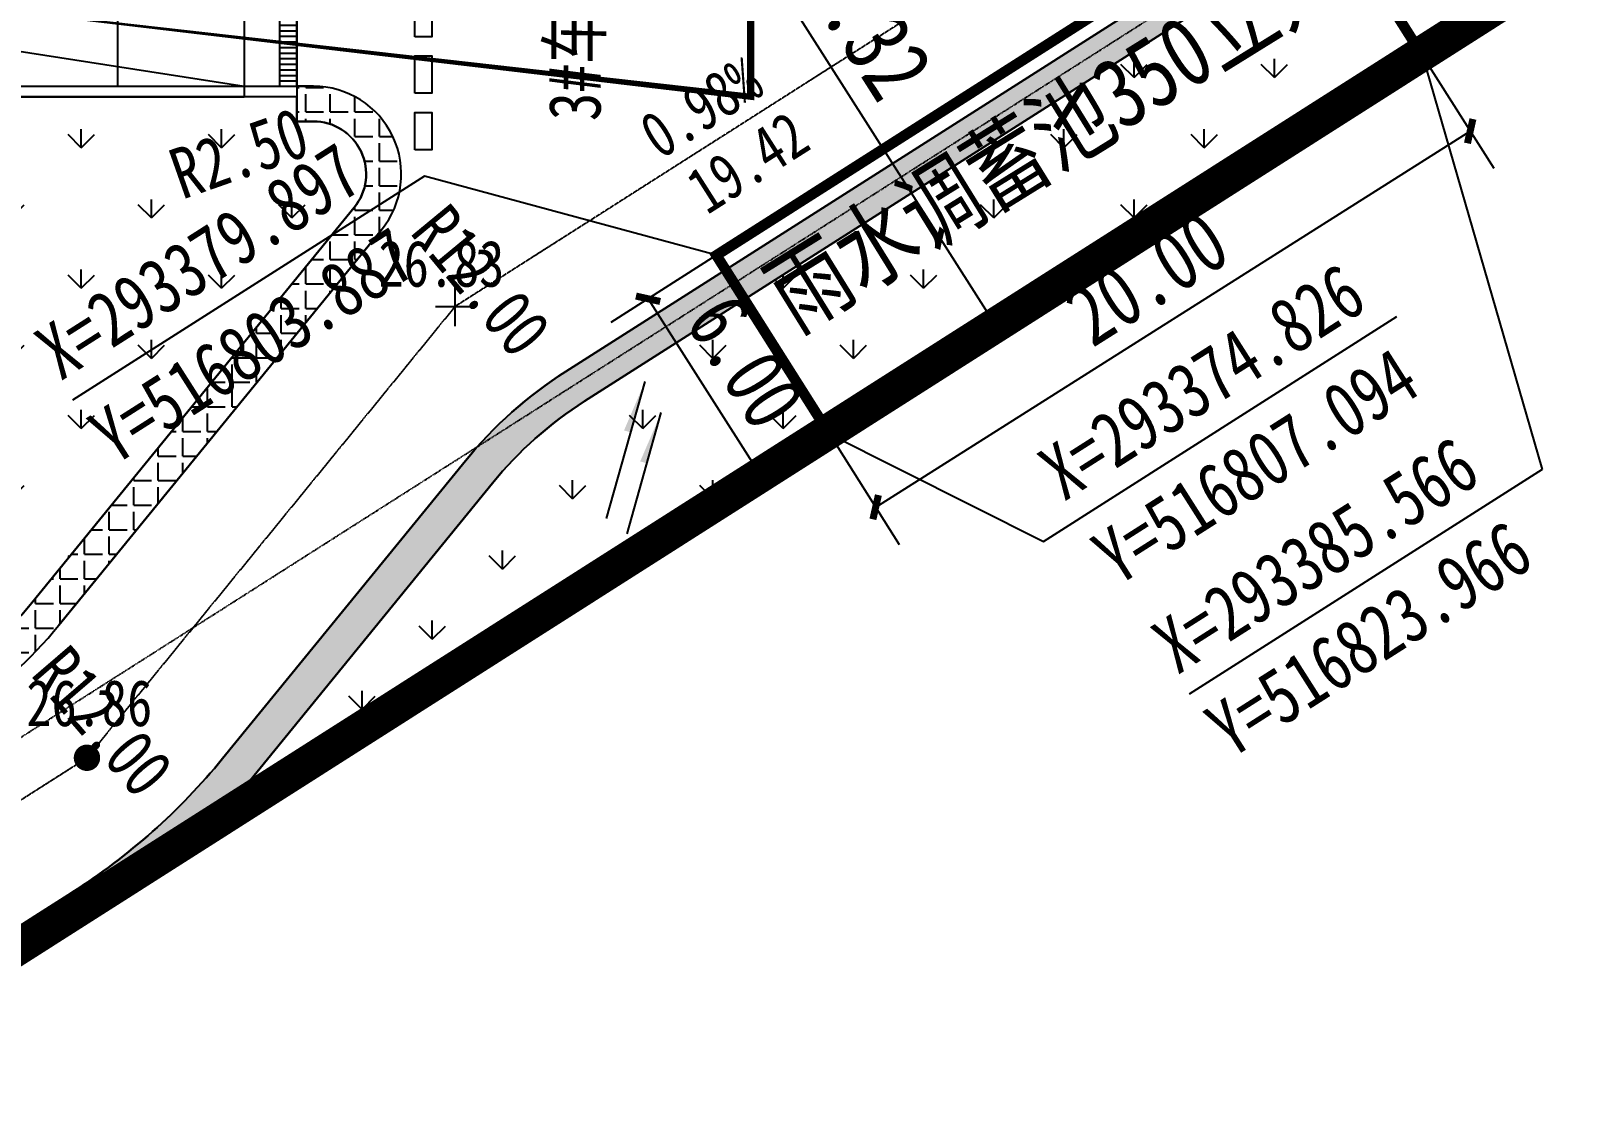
# Model space of a CAD drawing. Extents: x 1977 to 1034874806, y 3985 to 587211952.
# Drawn here: x 516784391 to 516828051, y 293356019 to 293386281 of the extents above; entities that cross this region are included whole.
import ezdxf
from ezdxf.xclip import XClip

# ---------------------------------------------------------------- set-up
doc = ezdxf.new("R2010")
doc.units = 0
doc.header["$LTSCALE"] = 10
doc.header["$MEASUREMENT"] = 0
doc.header["$XCLIPFRAME"] = 0
for name, pattern in [('ACAD_ISO04W100', [30, 24, -3, 0, -3]), ('DASH', [0.35, 0.25, -0.1]), ('红线参照$0$DIVIDE2', [0.625, 0.25, -0.125, 0, -0.125, 0, -0.125])]:
    doc.linetypes.add(name, pattern=pattern)
for name, color, linetype in [('01-标注_尺寸', 3, 'Continuous'), ('02-TEXT_房间', 7, 'Continuous'), ('05-填充_第4批规证建筑', 252, 'Continuous'), ('A-E_楼梯', 171, 'Continuous'), ('DIM_SYMB', 3, 'Continuous'), ('M-SITE-DLTS', 150, 'Continuous'), ('M-建筑 地下室轮廓', 120, 'DASH'), ('M-建筑 轮廓_细线', 51, 'Continuous'), ('M-建筑 雨棚', 140, 'DASH'), ('M-建筑 首层轮廓', 4, 'Continuous'), ('M-用地 代征道路', 216, 'Continuous'), ('M-用地 地形图', 8, 'Continuous'), ('M-用地 建筑退线', 5, 'Continuous'), ('M-用地 红线', 20, 'ACAD_ISO04W100'), ('M-绿化 填充 实土109', 126, 'Continuous'), ('M-绿化 首层轮廓', 197, 'Continuous'), ('M-道路 边线', 2, 'Continuous'), ('M-雨水化粪', 4, 'TG_Y'), ('pipe-雨水', 4, 'TG_Y'), ('SPACE_HATCH', 8, 'Continuous'), ('竖向', 3, 'Continuous'), ('透水铺装', 32, 'Continuous'), ('道路中心线', 1, 'Continuous')]:
    doc.layers.add(name, color=color, linetype=linetype)
doc.styles.add('TG_LINETYPE', font='simplex_.ttf', dxfattribs={"width": 0.8, "height": 3, "bigfont": 'HZTXT'})
doc.styles.add('黑', font='simhei.ttf', dxfattribs={"width": 0.8})
doc.styles.add('黑体', font='simhei.ttf', dxfattribs={"width": 0.8})
doc.styles.add('黑体_T3', font='simhei.ttf', dxfattribs={"width": 0.8})
doc.linetypes.add('TG_Y', pattern='A,2,-0.3,["Y",TG_LINETYPE,S=0.1,R=0,X=-0.18,Y=-0.05],0', length=2.3)
doc.dimstyles.new('_TCH_ARCH&&500', dxfattribs={"dimtxt": 1750, "dimasz": 500, "dimexe": 1250, "dimexo": 0, "dimgap": 500, "dimtad": 1, "dimlfac": 0.001, "dimzin": 0, "dimdsep": 46, "dimtxsty": '黑体_T3', "dimblk": 'ARCHTICK', "dimcen": 0.09, "dimclrt": 7, "dimazin": 2, "dimtfac": 1, "dimtix": 1, "dimtmove": 2, "dimatfit": 3, "dimfxl": 0, "dimtolj": 1, "dimtzin": 0, "dimarcsym": 0})
doc.dimstyles.new('_TCH_ARCH&&550', dxfattribs={"dimtxt": 1925, "dimasz": 550, "dimexe": 1375, "dimexo": 0, "dimgap": 550, "dimtad": 1, "dimlfac": 0.001, "dimzin": 0, "dimdsep": 46, "dimtxsty": '黑体_T3', "dimblk": 'ARCHTICK', "dimcen": 0.09, "dimclrt": 7, "dimazin": 2, "dimtfac": 1, "dimtix": 1, "dimtmove": 2, "dimatfit": 3, "dimfxl": 0, "dimtolj": 1, "dimtzin": 0, "dimarcsym": 0})
pattern_1 = [(90, (516787822.8977596, 293424858.3809812), (-1995.59095, 1995.59095), [529.16132, -3462.0203]), (45, (516787822.8977596, 293424858.3809812), (-1995.592310163021, 1995.592310163021), [529.16132, -2293.0323]), (135, (516787822.8977596, 293424858.3809812), (-1995.592310163021, -1995.592310163021), [529.16132, -2293.0323])]
pattern_2 = [(0, (0, 0), (0, 698.5), [508, -190.5]), (90, (0, 0), (-698.5, 4.277078946022131e-14), [508, -190.5])]

# ---------------------------------------------------------------- blocks, each defined once
blk = doc.blocks.new('A$C37685751')
for p, q in [((36596, 23800), (23900, 23800)), ((23900, 23800), (23900, 22000)), ((36596, 16600), (36596, 23800)), ((35399.86396229267, 16600), (36596, 16600))]:
    blk.add_line(p, q)
blk = doc.blocks.new('A$C528722EE')
h = blk.add_hatch()
h.set_pattern_fill('ANSI31', color=256, scale=100, angle=135)
h.set_pattern_definition([(180, (517190193.7955863, 294040171.7814223), (-1.4210854715202e-14, -158.75), [])])
h.paths.add_polyline_path([(516791960.9815564, 293391703.5762049), (516791460.9815564, 293391703.5762049), (516791460.9815564, 293384703.5762049), (516791960.9815564, 293384703.5762049)])
at = {"layer": '05-填充_第4批规证建筑', "ltscale": 0.02}
h = blk.add_hatch(color=252, dxfattribs=at)
h.dxf.hatch_style = 1
h.paths.add_polyline_path([(516788161.0649107, 293396603.4801896), (516806260.928873, 293396603.4801896), (516806260.928873, 293414603.4801896), (516778748.0649107, 293414603.4801896), (516778748.0649107, 293410653.4801896), (516769061.2009484, 293410653.4801896), (516769061.2009484, 293392103.4801896), (516788061.0649107, 293392103.4801896)])
h = blk.add_hatch(color=252, dxfattribs=at)
h.dxf.hatch_style = 1
h.paths.add_polyline_path([(516777907.929297, 293410653.4801896), (516778748.0649107, 293410653.4801896), (516778748.0649107, 293414603.4801896), (516777907.929297, 293414603.4801896)])
for p, q in [((516790460.9815564, 293391803.5762025), (516790460.9815564, 293392103.5762025)), ((516786860.9815564, 293391803.5762025), (516786860.9815564, 293384703.5762049)), ((516790460.9815564, 293391803.5762025), (516790460.9815564, 293384703.5762049)), ((516790460.9815564, 293391803.5762025), (516791960.9815564, 293391803.5762025)), ((516791460.9815564, 293391803.5762025), (516791460.9815564, 293384703.5762049)), ((516791960.9815564, 293391803.5762025), (516791960.9815564, 293384703.5762049)), ((516790460.9815564, 293384703.5762049), (516790460.9815564, 293384403.5762049)), ((516790460.9815564, 293384703.5762049), (516791960.9815564, 293384703.5762049))]:
    blk.add_line(p, q)
for points in [[(516788161.0649107, 293396803.4801896), (516788161.0649107, 293392103.4801896), (516770111.0649107, 293392103.4801896), (516770111.0649107, 293410653.4801896), (516777907.929297, 293410653.4801896), (516777907.929297, 293414603.4801896), (516805211.0649107, 293414603.4801896), (516805211.0649107, 293396603.4801896), (516797114.2005244, 293396603.4801896), (516797114.2005244, 293396803.4801896), (516788161.0649107, 293396803.4801896)], [(516790460.9815564, 293392103.5762025), (516767360.9815564, 293392103.5762025), (516767360.9815564, 293384403.5762049), (516790460.9815564, 293384403.5762049)], [(516790460.9815564, 293391803.5762025), (516767660.9815564, 293391803.5762025), (516767660.9815564, 293384703.5762049), (516790460.9815564, 293384703.5762049)], [(516790460.9815564, 293391803.5762025), (516767660.9815564, 293388253.5762037), (516790460.9815564, 293384703.5762049)]]:
    blk.add_lwpolyline(points)
at = {"layer": 'A-E_楼梯'}
for p, q in [((516799120.8953716, 293420153.6722154), (516803620.6661813, 293420153.6722154)), ((516799120.8953716, 293414603.4801896), (516799120.8953716, 293420153.6722154)), ((516803620.6661813, 293414603.4801896), (516803620.6661813, 293420153.6722154)), ((516799120.8953716, 293417153.6722154), (516803620.6661813, 293417153.6722154)), ((516768111.1245618, 293394713.6722154), (516768111.1245618, 293392503.6722178)), ((516769811.1245618, 293394713.6722154), (516768111.1245618, 293394713.6722154)), ((516769811.1245618, 293394383.6722154), (516768111.1245618, 293394713.6722154)), ((516769811.1245618, 293392503.6722178), (516768111.1245618, 293392503.6722178))]:
    blk.add_line(p, q, dxfattribs=at)
at = {"layer": 'M-建筑 轮廓_细线'}
for p, q in [((516778695.3272688, 293410653.4801896), (516787661.0649107, 293410653.4801896)), ((516787661.0649107, 293410653.4801896), (516787661.0649107, 293396603.4801896))]:
    blk.add_line(p, q, dxfattribs=at)
blk.add_lwpolyline([(516788161.0649107, 293396603.4801896), (516806260.928873, 293396603.4801896), (516806260.928873, 293414603.4801896), (516778748.0649107, 293414603.4801896), (516778748.0649107, 293410653.4801896), (516769061.2009484, 293410653.4801896), (516769061.2009484, 293392103.4801896), (516788061.0649107, 293392103.4801896)], close=True, dxfattribs=at)
for points in [[(516769061.2009484, 293396603.4801896), (516788161.0649107, 293396603.4801896)], [(516787861.0649107, 293392103.4801896), (516797414.2005244, 293392103.4801896), (516797414.2005244, 293396603.4801896)], [(516788161.0649107, 293392403.4801896), (516797114.2005244, 293392403.4801896), (516797114.2005244, 293396603.4801896), (516797114.2005244, 293396603.4801896)]]:
    blk.add_lwpolyline(points, dxfattribs=at)
at = {"layer": 'M-建筑 首层轮廓', "const_width": 200}
blk.add_lwpolyline([(516788161.0649107, 293396803.4801896), (516788161.0649107, 293392103.4801896), (516770111.0649107, 293392103.4801896), (516770111.0649107, 293410653.4801896), (516777907.929297, 293410653.4801896), (516777907.929297, 293414603.4801896), (516805211.0649107, 293414603.4801896), (516805211.0649107, 293396603.4801896), (516797114.2005244, 293396603.4801896), (516797114.2005244, 293396803.4801896), (516788161.0649107, 293396803.4801896)], dxfattribs=at)
at = {"layer": 'M-建筑 雨棚', "ltscale": 0.5}
blk.add_blockref('A$C37685751', (516770861.0649107, 293392603.4801896), dxfattribs=at)
blk = doc.blocks.new('A$C17AC6CE2')
at = {"layer": 'M-SITE-DLTS', "ltscale": 200}
for points in [[(0, 400), (880, 400), (880, 0), (0, 0)], [(1330, 400), (2210, 400), (2210, 0), (1330, 0)], [(2660, 400), (3540, 400), (3540, 0), (2660, 0)], [(3990, 400), (4870, 400), (4870, 0), (3990, 0)], [(5320, 400), (6200, 400), (6200, 0), (5320, 0)], [(6640, 400), (7520, 400), (7520, 0), (6640, 0)]]:
    blk.add_lwpolyline(points, close=True, dxfattribs=at)
blk = doc.blocks.new('dixingtu')
blk.add_lwpolyline([(516833602, 293391772), (516765370, 293498958), (516746042, 293503250), (516570155, 293391286), (516645905, 293272290)], close=True)
blk = doc.blocks.new('_ArchTick')
at = {"color": 0, "linetype": 'ByBlock', "const_width": 0.4}
blk.add_lwpolyline([(-0.5, -0.5), (0.5, 0.5)], dxfattribs=at)
blk = doc.blocks.new('*D195')
at = {"layer": 'Defpoints', "color": 0, "linetype": 'Continuous', "transparency": 16777216}
for p in [(516803871.9187976, 293379887.9700081), (516807093.9302312, 293374826.4387292), (516805166.0549434, 293373599.2140265)]:
    blk.add_point(p, dxfattribs=at)
at = {"layer": 'pipe-雨水', "color": 0, "linetype": 'Continuous', "lineweight": -2, "transparency": 16777216}
for p, q in [((516803871.9187976, 293379887.9700081), (516800889.5645134, 293377989.4971799)), ((516801944.04351, 293378660.7453054), (516805166.0549434, 293373599.2140265)), ((516807093.9302312, 293374826.4387292), (516804111.5759469, 293372927.965901))]:
    blk.add_line(p, q, dxfattribs=at)
at = {"layer": 'pipe-雨水', "color": 0, "linetype": 'Continuous', "lineweight": -2, "transparency": 16777216, "xscale": 500, "yscale": 500, "zscale": 500}
for p, rotation in [((516801944.04351, 293378660.7453054), 122.4795465626951), ((516805166.0549434, 293373599.2140265), 302.4795465626951)]:
    blk.add_blockref('_ArchTick', p, dxfattribs=dict(at, rotation=rotation))
at = {"layer": 'pipe-雨水', "color": 7, "linetype": 'Continuous', "transparency": 16777216, "insert": (516804723.2697779, 293376873.6320837), "char_height": 1750, "attachment_point": 5, "rotation": 302.4795465626951, "style": '黑体_T3'}
blk.add_mtext('\\A1;6.00', dxfattribs=at)
blk = doc.blocks.new('*D198')
at = {"layer": 'Defpoints', "color": 0, "linetype": 'Continuous', "transparency": 16777216}
for p in [(516823965.5941752, 293385566.4087367), (516825319.088172, 293383425.979721), (516807061.7521706, 293374877.3139295)]:
    blk.add_point(p, dxfattribs=at)
at = {"layer": 'pipe-雨水', "color": 0, "linetype": 'Continuous', "lineweight": -2, "transparency": 16777216}
for p, q in [((516823965.5941752, 293385566.4087367), (516825987.1594182, 293382369.4851351)), ((516808415.2461675, 293372736.8849137), (516825319.088172, 293383425.979721)), ((516807061.7521706, 293374877.3139295), (516809083.3174137, 293371680.3903278))]:
    blk.add_line(p, q, dxfattribs=at)
at = {"layer": 'pipe-雨水', "color": 0, "linetype": 'Continuous', "lineweight": -2, "transparency": 16777216, "xscale": 500, "yscale": 500, "zscale": 500}
for p, rotation in [((516825319.088172, 293383425.979721), 32.30709377311604), ((516808415.2461675, 293372736.8849137), 212.3070937731161)]:
    blk.add_blockref('_ArchTick', p, dxfattribs=dict(at, rotation=rotation))
at = {"layer": 'pipe-雨水', "color": 7, "linetype": 'Continuous', "transparency": 16777216, "insert": (516816127.034306, 293379251.8858699), "char_height": 1750, "attachment_point": 5, "rotation": 32.30709377311603, "style": '黑体_T3'}
blk.add_mtext('\\A1;20.00', dxfattribs=at)
blk = doc.blocks.new('*D255')
at = {"layer": '01-标注_尺寸', "color": 0, "lineweight": -2, "transparency": 16777216}
for p, q in [((516805211.0649112, 293396603.4801887), (516800285.1980393, 293393467.8284436)), ((516801445.1249353, 293394206.2013819), (516811820.8193695, 293377906.7862549)), ((516815586.7593454, 293380304.0650617), (516810660.8924735, 293377168.4133166))]:
    blk.add_line(p, q, dxfattribs=at)
at = {"layer": 'Defpoints', "color": 0, "transparency": 16777216}
for p in [(516805211.0649112, 293396603.4801887), (516815586.7593454, 293380304.0650617), (516811820.8193695, 293377906.7862549)]:
    blk.add_point(p, dxfattribs=at)
at = {"layer": '01-标注_尺寸', "color": 0, "lineweight": -2, "transparency": 16777216, "xscale": 550, "yscale": 550, "zscale": 550}
for p, rotation in [((516801445.1249353, 293394206.2013819), 122.4795465728432), ((516811820.8193695, 293377906.7862549), 302.4795465728432)]:
    blk.add_blockref('_ArchTick', p, dxfattribs=dict(at, rotation=rotation))
at = {"layer": '01-标注_尺寸', "color": 7, "transparency": 16777216, "insert": (516807908.891738, 293386868.7040504), "char_height": 1925, "attachment_point": 5, "rotation": 302.4795465728432, "style": '黑体_T3'}
blk.add_mtext('\\A1;19.32', dxfattribs=at)

msp = doc.modelspace()

# ---------------------------------------------------------------- hatches: boundary and pattern name
at = {"layer": 'DIM_SYMB'}
for points in [[(516801857.8379474, 293376308.7278069), (516801452.8471282, 293374864.4347492), (516801260.2747205, 293374918.4335251)], [(516802318.6205462, 293375427.6474926), (516801913.6297269, 293373983.354435), (516801721.0573193, 293374037.3532109)]]:
    msp.add_hatch(color=256, dxfattribs=at).paths.add_polyline_path(points)
at = {"layer": 'M-用地 代征道路', "linetype": 'Continuous'}
h = msp.add_hatch(dxfattribs=at)
h.set_pattern_fill('ANSI31', color=256, scale=2000, angle=45)
h.set_pattern_definition([(90, (5.364418029785156e-07, -8.940696716308594e-07), (-3175, 6.821210263296962e-13), [])])
h.paths.add_polyline_path([(516805773.0000005, 293547165.9999991), (516819249.0000005, 293553748.9999991), (516833059.0000005, 293559600.9999991), (516850264.0000005, 293570957.9999991, -0.03748490662940613), (516891830.0000005, 293580613.9999991, -0.03748606062518316), (516934373.000002, 293583956.9999991), (517108952.0000005, 293584560.9999991), (517129064.0000005, 293564629.9999991), (517129758.0000005, 293441474.9999991), (517124870.0000005, 293421446.9999991), (517125067.0000005, 293386447.9999991), (517120118.0000005, 293377369.9999991), (517113257.0000005, 293364785.9999991), (516977085.0000005, 293278101.9999991), (516956377.0000005, 293282700.9999991), (516937582.0000005, 293312226.9999991), (516922624.0000005, 293326412.9999991), (516799129.0000005, 293520413.9999991), (516801840.0000005, 293531329.9999991)], flags=16)
edge = h.paths.add_edge_path()
edge.add_line((517148867.0000005, 293599698.9999991), (516934315.3290611, 293598955.9803599))
edge.add_arc((516935357.1341338, 293298946.8746312), 300010.9145980633, 90.19896327367037, 106.3380198189794)
edge.add_arc((516935363.7905613, 293298956.2722516), 300003.7690770355, 106.3397446327378, 122.480048359494)
edge.add_line((516774260.0000024, 293552033.0000004), (516760762.0000005, 293543440.9999991))
edge.add_line((516760762.0000005, 293543440.9999991), (516959452.0000005, 293231314.9999991))
edge.add_line((516959452.0000005, 293231314.9999991), (517150257.0000005, 293352775.9999991))
edge.add_line((517150257.0000005, 293352775.9999991), (517148867.0000005, 293599698.9999991))
h.paths.add_polyline_path([(516983988.0000005, 293276569.999999), (516977085.0000005, 293278101.9999991), (517113257.0000005, 293364785.9999991), (517108308.0000005, 293355707.9999991), (517078783.0000005, 293336912.9999991), (517064596.0000005, 293321954.9999992), (517033070.0000005, 293301886.9999991), (517013514.0000007, 293295364.9999992)])
at = {"layer": 'M-绿化 填充 实土109'}
h = msp.add_hatch(dxfattribs=at)
h.set_pattern_fill('GRASS', color=256, scale=1000)
h.set_pattern_definition(pattern_1)
h.paths.add_polyline_path([(516833601.9999995, 293391771.9999997), (516832153.7238255, 293394047.104496, 0.2194921192442499), (516828003.6108261, 293393484.4951677), (516800139.961359, 293375747.3729133, 0.08006699185240329), (516797523.7099075, 293373421.6952398), (516790618.2374662, 293364957.6188748, -0.02241980063649904), (516789483.5832275, 293363687.6050826)])
h = msp.add_hatch(dxfattribs=at)
h.set_pattern_fill('GRASS', color=256, scale=1000)
h.set_pattern_definition(pattern_1)
h.paths.add_polyline_path([(516782460.9814017, 293369403.5762037), (516776811.6411878, 293369403.5762026), (516776811.6411899, 293364511.6922969), (516781803.2709661, 293367689.2066361, 0.0800669947862103), (516784419.5225194, 293370014.8843827), (516793590.1216329, 293381255.3392835, 0.6322318502048029), (516792427.8623067, 293383703.5762046), (516791960.9815559, 293383703.5762046), (516791960.9815559, 293384403.576205), (516782460.9814018, 293384403.5762053)])
at = {"layer": 'SPACE_HATCH'}
h = msp.add_hatch(dxfattribs=at)
h.set_pattern_fill('ANGLE', color=256, scale=200, style=0)
h.set_pattern_definition(pattern_2)
h.paths.add_polyline_path([(516828003.6111429, 293393484.4946711, -0.2194921192388983), (516832153.7241421, 293394047.1039995), (516831404.7394757, 293395223.687867, 0.1733343502391256), (516827466.6126302, 293394328.0778606), (516799602.9631661, 293376590.9556081, 0.08006699185257497), (516796748.8706753, 293374053.8526931), (516789843.398231, 293365589.7763245, -0.08006699425641398), (516785562.2593497, 293361784.1218595), (516785830.7581534, 293361362.3309624), (516789483.5835441, 293363687.6045861, 0.02241980063638573), (516790618.2377829, 293364957.6183783), (516797523.7102242, 293373421.6947433, -0.08006699185235563), (516800139.9616756, 293375747.3724168)])
h = msp.add_hatch(dxfattribs=at)
h.set_pattern_fill('ANGLE', color=256, scale=200, style=0)
h.set_pattern_definition(pattern_2)
h.paths.add_polyline_path([(516794364.9615004, 293380623.1808396, 0.632231850202604), (516792427.8626233, 293384703.5757081), (516791960.9818726, 293384703.5757081), (516791960.9818726, 293383703.5757081), (516792427.8626233, 293383703.5757081, -0.6322318502125847), (516793590.1219496, 293381255.338787), (516784419.522836, 293370014.8838862, -0.08006699478697255), (516781803.2712827, 293367689.2061396), (516774128.3229603, 293362803.5757062), (516774665.3214609, 293361959.9925091), (516782340.2697833, 293366845.6229424, 0.08006699478652113), (516785194.3623868, 293369382.7259387)])

# ---------------------------------------------------------------- linework, layer by layer
at = {"layer": '01-标注_尺寸', "color": 221}
for points in [[(516788359.7652164, 293380772.7774445, 0, 0, 0), (516793748.5574533, 293382668.0805984, 363, 0, 0), (516794786.2464962, 293383033.0483369, 0, 0, 0)], [(516794372.4691233, 293380612.5478218, 0, 0, 0), (516797708.1230543, 293376571.1280619, 363, 0, 0), (516798408.3294733, 293375722.7702537, 0, 0, 0)], [(516787458.9375287, 293363523.789731, 0, 0, 0), (516784438.0420067, 293367036.4302385, 363, 0, 0), (516783720.7954418, 293367870.431057, 0, 0, 0)]]:
    msp.add_lwpolyline(points, format="xyseb", dxfattribs=at)
at = {"layer": 'DIM_SYMB'}
for points in [[(516800764.8513399, 293372410.8790293), (516801857.8379474, 293376308.7278069)], [(516801352.1970215, 293371981.1526066), (516802318.6205462, 293375427.6474926)]]:
    msp.add_lwpolyline(points, dxfattribs=at)
at = {"layer": 'M-建筑 地下室轮廓', "color": 5, "ltscale": 1.25, "const_width": 200, "flags": 128}
msp.add_lwpolyline([(516695611.0650253, 293343053.561977), (516695611.0650254, 293343053.561977), (516695611.0650254, 293347218.4799588), (516697991.6531619, 293347218.4799591), (516703322.8296313, 293349603.4799572), (516737661.0649112, 293349603.4799572), (516737661.0649086, 293356203.4799574), (516746061.0649114, 293356203.4799574), (516746061.0649115, 293362853.4801887), (516762811.0649112, 293362853.4801887), (516762811.0649113, 293365103.4799585, 0.415942314415348), (516771261.0649112, 293373503.3860406), (516771261.0649113, 293384403.4799605), (516804861.0649117, 293384403.4799595), (516804861.0649117, 293414203.4801887), (516779099.5130774, 293414203.4801887), (516777666.3487325, 293416864.850805), (516769436.9794887, 293413677.2584093), (516761175.1480367, 293402253.4799588), (516751641.5907827, 293402253.4799588), (516739243.3581972, 293392653.4799658), (516727491.9958228, 293392653.4799658), (516720214.0257169, 293384306.5339051), (516690945.8870809, 293365753.4799603), (516662665.3096693, 293365753.4799602), (516662665.3096693, 293370722.1391838), (516670482.9257179, 293380753.4799587), (516697798.8756514, 293380753.4799633), (516713400.5330515, 293390643.3603883), (516729104.1342101, 293408653.4799586), (516732261.0649136, 293408653.4799586), (516732261.0649114, 293416903.4801887), (516736801.3411371, 293416903.4799586), (516739988.0998544, 293410986.3910934)], format="xyb", dxfattribs=at)
at = {"layer": 'M-用地 建筑退线', "linetype": '红线参照$0$DIVIDE2', "lineweight": -3}
msp.add_lwpolyline([(516825011.8950294, 293392230.9073272), (516761021.9791523, 293492753.0145211), (516747355.0484933, 293495787.91034), (516579819.1053461, 293389139.9241982), (516649125.0583299, 293280266.8854061)], close=True, dxfattribs=at)
at = {"layer": 'M-用地 红线', "ltscale": 0.05, "const_width": 1000}
msp.add_lwpolyline([(516833602.0000005, 293391771.9999991), (516765370.0000005, 293498957.9999991), (516746042.0000005, 293503249.9999991), (516570155.0000005, 293391285.9999991), (516645905.0000005, 293272289.9999991), (516833602.0000005, 293391771.9999991)], close=True, dxfattribs=at)
msp.add_lwpolyline([(516833602.0000005, 293391771.9999991), (516765370.0000005, 293498957.9999991), (516746042.0000005, 293503249.9999991), (516570155.0000005, 293391285.9999991), (516645905.0000005, 293272289.9999991), (516833602.0000005, 293391771.9999991)], close=True, dxfattribs=at)
at = {"layer": 'M-绿化 首层轮廓'}
for points in [[(516833601.9999995, 293391771.9999997), (516832153.7238255, 293394047.104496, 0.2194921192431717), (516828003.6108261, 293393484.4951677), (516800139.9613589, 293375747.3729132, 0.08006699185308225), (516797523.7099074, 293373421.6952397), (516790618.2374663, 293364957.6188749, -0.0224198006382908), (516789483.5832275, 293363687.6050826), (516833601.9999995, 293391771.9999997)], [(516793590.1216329, 293381255.3392835, 0.6322318502050079), (516792427.8623067, 293383703.5762046), (516791960.9815559, 293383703.5762046), (516791960.9815559, 293384403.576205), (516782460.9814018, 293384403.5762053), (516782460.9814017, 293369403.5762037), (516776811.6411878, 293369403.5762026), (516776811.6411899, 293364511.6922969), (516781803.2709661, 293367689.2066361, 0.08006699478634528), (516784419.5225194, 293370014.8843827), (516793590.1216329, 293381255.3392835, 0.6322318502050079)]]:
    msp.add_lwpolyline(points, format="xyb", close=True, dxfattribs=at)
at = {"layer": 'M-道路 边线'}
for p, q in [((516791960.981557, 293384703.576204), (516792427.8623077, 293384703.576204)), ((516794364.9611847, 293380623.1813355), (516785194.3620712, 293369382.7264347))]:
    msp.add_line(p, q, dxfattribs=at)
at = {"layer": 'M-道路 边线', "ltscale": 0.5}
msp.add_lwpolyline([(516689456.5339836, 293300606.2449496), (516785562.259034, 293361784.1223554, 0.08006699261006119), (516789843.3978409, 293365589.7767291), (516796748.8703435, 293374053.8531692, -0.08006699471428617), (516799602.9629441, 293376590.9561636), (516827466.612363, 293394328.0783873, -0.4141806505408438), (516835749.7404638, 293392489.1389447)], format="xyb", dxfattribs=at)
at = {"layer": 'M-道路 边线'}
msp.add_lwpolyline([(516791960.9815577, 293384703.576204), (516791960.9815586, 293392203.5762041)], dxfattribs=at)
for centre, radius, start, end in [((516792427.8623077, 293382203.576204), 2500, 320.7904901595008, 90), ((516775896.2874612, 293376968.6218036), 12000, 302.4795461492015, 320.7904901595008)]:
    msp.add_arc(centre, radius, start, end, dxfattribs=at)
at = {"layer": 'M-雨水化粪', "color": 3, "linetype": 'DASH', "ltscale": 0.9, "const_width": 300}
msp.add_lwpolyline([(516803886.6362237, 293379897.3386582), (516820758.3001677, 293390637.3086656), (516823965.5941752, 293385566.4087368), (516807093.9302312, 293374826.4387292), (516803886.6362237, 293379897.3386582)], dxfattribs=at)
at = {"layer": 'pipe-雨水', "linetype": 'ByBlock'}
for p, q in [((516823965.5941751, 293385566.4087368), (516827369.3315516, 293373811.9370348)), ((516795586.6691995, 293382148.2846187), (516785575.2373806, 293375775.3223652)), ((516803886.6362237, 293379897.3386582), (516795586.6691995, 293382148.2846187)), ((516813185.9636524, 293371764.2785206), (516823230.2845377, 293378158.1769183)), ((516807093.9302312, 293374826.4387292), (516813185.9636524, 293371764.2785206)), ((516827369.3315516, 293373811.9370348), (516817331.5884795, 293367422.225866))]:
    msp.add_line(p, q, dxfattribs=at)
at = {"layer": '竖向'}
for p, q in [((516796455.7111312, 293377883.2024892), (516796455.7111312, 293378996.952489)), ((516795898.8361313, 293378440.077489), (516797012.5861311, 293378440.0774892))]:
    msp.add_line(p, q, dxfattribs=at)
msp.add_lwpolyline([(516802306.630232, 293382164.6394532, 0, 0, 0), (516806398.9832718, 293384769.7025394, 400.0000000000001, 0, 0), (516807664.3580673, 293385575.2002905, 0, 0, 0)], format="xyseb", dxfattribs=at)
at = {"layer": '竖向', "color": 1, "const_width": 375}
msp.add_lwpolyline([(516786178.1339434, 293365613.0719204, 1), (516785803.1339434, 293365613.0719204, 1)], format="xyb", close=True, dxfattribs=at)
at = {"layer": '透水铺装', "ltscale": 0.02}
for points in [[(516828003.6111428, 293393484.4946712, -0.2194921192415533), (516832153.7241421, 293394047.1039995), (516831404.7394757, 293395223.6878671, 0.1733343502410201), (516827466.6126302, 293394328.0778606), (516799602.9631661, 293376590.9556081, 0.08006699185256289), (516796748.8706753, 293374053.8526931), (516789843.398231, 293365589.7763245, -0.0800669942564075), (516785562.2593497, 293361784.1218595), (516785830.7581534, 293361362.3309624), (516789483.5835441, 293363687.6045861, 0.02241980063637933), (516790618.2377829, 293364957.6183783), (516797523.7102242, 293373421.6947433, -0.0800669918524033), (516800139.9616756, 293375747.3724168)], [(516794364.9615004, 293380623.1808396, 0.6322318502050086), (516792427.8626233, 293384703.5757081), (516791960.9818726, 293384703.5757081), (516791960.9818726, 293383703.5757081), (516792427.8626233, 293383703.5757081, -0.6322318502048027), (516793590.1219496, 293381255.338787), (516784419.522836, 293370014.8838862, -0.08006699478694335), (516781803.2712827, 293367689.2061396), (516776860.9817165, 293364543.1002244), (516774128.3229603, 293362803.5757062), (516774665.3214609, 293361959.9925091), (516782340.2697833, 293366845.6229424, 0.08006699478634512), (516785194.3623868, 293369382.7259387)]]:
    msp.add_lwpolyline(points, format="xyb", close=True, dxfattribs=at)
at = {"layer": '透水铺装', "ltscale": 0.5}
msp.add_lwpolyline([(516791960.9818726, 293384703.5757081), (516791960.9818726, 293383703.5757081)], dxfattribs=at)
at = {"layer": '道路中心线', "linetype": 'ACAD_ISO04W100', "ltscale": 0.04}
for p in [(516796455.6308617, 293378440.077489), (516751001.3177908, 293343339.9750007)]:
    msp.add_line(p, (516785990.6339434, 293365613.0719204), dxfattribs=at)
msp.add_lwpolyline([(516839119.4647734, 293405598.5307689), (516796455.6308616, 293378440.0774889)], dxfattribs=at)

# ---------------------------------------------------------------- block references
at = {"ltscale": 0.02}
msp.add_blockref('A$C528722EE', (5.364418029785156e-07, -8.940696716308594e-07), dxfattribs=at)
at = {"layer": 'M-SITE-DLTS', "ltscale": 500, "xscale": 1.207858312753811, "yscale": 1.207858312753811, "zscale": 1.207858312753811, "rotation": 90.00000000076427}
msp.add_blockref('A$C17AC6CE2', (516795795.5443572, 293382895.0352356), dxfattribs=at)
msp.add_blockref('A$C17AC6CE2', (516795795.5443572, 293382895.0352356), dxfattribs=at)
at = {"layer": 'M-用地 地形图'}
ref = msp.add_blockref('dixingtu', (0.0675773024559021, -0.1061585545539856), dxfattribs=at)
XClip(ref).set_block_clipping_path([(516546032.40728575, 293199999.99999994), (517191244.7300934, 293692600.72069645)])

# ---------------------------------------------------------------- texts
at = {"layer": '01-标注_尺寸', "color": 7, "style": '黑体', "width": 0.8}
for s, rotation, p in [('R2.50', 19.37738761109853, (516788696.1258686, 293381474.1058353)), ('R12.00', 309.5351359388807, (516795146.7512369, 293380538.4721271)), ('R12.00', 310.6957625012786, (516784360.8244986, 293367969.720822))]:
    msp.add_text(s, height=1445.780590717299, rotation=rotation, dxfattribs=at).set_placement(p)
at = {"layer": '02-TEXT_房间', "extrusion": (0.1614550941260738, 0.1593368129622416, 0.9739322525801148), "style": '黑', "width": 0.8}
msp.add_text('3#车库出入口', height=1500, rotation=314.6216649974126, dxfattribs=at).set_placement((-154193299.6954622, -558956427.7986735, 130188294.4430117))
at = {"layer": 'M-雨水化粪', "linetype": 'TG_Y', "ltscale": 4, "style": '黑', "width": 0.8}
msp.add_text('雨水调蓄池350立方米', height=2000, rotation=31.77310427529165, dxfattribs=at).set_placement((516806144.7949996, 293377662.1833315))
at = {"layer": 'pipe-雨水', "color": 7, "linetype": 'ByBlock', "style": '黑体_T3', "width": 0.8}
for s, p in [('X=293379.897', (516785236.9283253, 293376306.7797794)), ('Y=516803.887', (516786765.2668422, 293373905.8779306)), ('X=293374.826', (516813766.7545079, 293372880.8059971)), ('Y=516807.094', (516815289.1131944, 293370476.0975767)), ('X=293385.566', (516816993.2794243, 293367953.6832802)), ('Y=516823.966', (516818512.101512, 293365567.7310071))]:
    msp.add_text(s, height=1577.215189873418, rotation=32.47954656258961, dxfattribs=at).set_placement(p)
at = {"layer": '竖向', "color": 7, "style": '黑体', "width": 0.8}
for s, p in [('0.98%', (516802284.9884227, 293382601.0591333)), ('19.42', (516803616.8137964, 293381029.8848497))]:
    msp.add_text(s, height=1314.345991561182, rotation=32.47954658291648, dxfattribs=at).set_placement(p)
for s, p in [('26.83', (516794280.3309069, 293379003.9786638)), ('26.86', (516784269.0305678, 293366513.0719204))]:
    msp.add_text(s, height=1314.345991561182, dxfattribs=at).set_placement(p)

# ---------------------------------------------------------------- dimensions: what is measured, and where the dimension line sits
at = {"layer": '01-标注_尺寸'}
dim = msp.add_aligned_dim(p1=(516805211.0649112, 293396603.4801887), p2=(516815586.7593454, 293380304.0650617), distance=-4464.218809575939, dimstyle='_TCH_ARCH&&550', dxfattribs=at)
dim.commit()
dim.dimension.update_dxf_attribs({"geometry": '*D255', "text_midpoint": (516807908.891738, 293386868.7040504)})
at = {"layer": 'pipe-雨水', "linetype": 'Continuous'}
for p1, p2, distance, picture, middle in [((516807061.7521706, 293374877.3139294), (516823965.5941752, 293385566.4087368), -2532.4656702736925, '*D198', (516816127.034306, 293379251.8858699)), ((516803871.9187977, 293379887.9700081), (516807093.9302312, 293374826.4387292), -2285.3410240891553, '*D195', (516804723.2697779, 293376873.6320837))]:
    dim = msp.add_aligned_dim(p1=p1, p2=p2, distance=distance, dimstyle='_TCH_ARCH&&500', dxfattribs=at)
    dim.commit()
    dim.dimension.update_dxf_attribs({"geometry": picture, "text_midpoint": middle})

doc.saveas('drawing.dxf')
